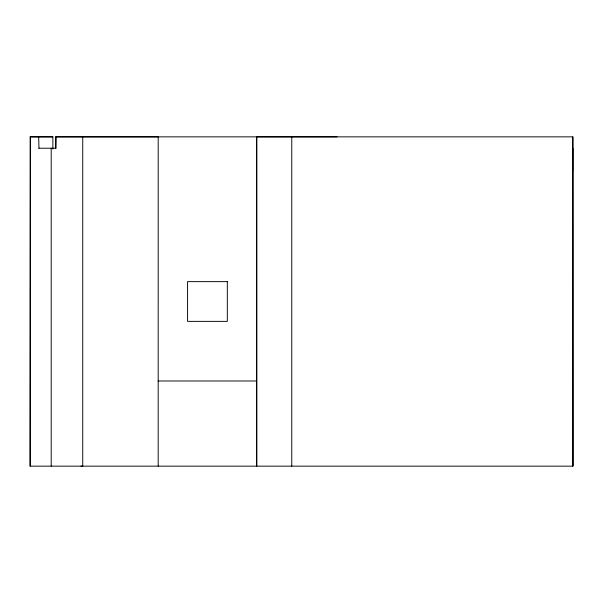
<?xml version="1.0" encoding="UTF-8"?>
<svg xmlns="http://www.w3.org/2000/svg" width="603" height="603" viewBox="0 0 603 603"><rect width="100%" height="100%" fill="white"/><g stroke="black" fill="none" stroke-linecap="round" stroke-linejoin="round"><path stroke-width="0.9" d="M158.182 466.149L158.19 136.851L55.793 136.851L55.793 148.21L56.004 136.851M256.712 136.851L256.712 466.149L256.712 136.851L572.85 136.851L572.85 466.149L30.15 466.149L30.15 136.851L52.868 136.851M572.646 170.913L572.707 148.142L572.699 193.623M572.85 136.851L572.842 466.149L572.714 193.623M337.092 136.851L55.793 136.851M30.15 466.149L30.451 136.851M38.675 136.851L38.969 148.21M30.15 136.851L52.868 136.851L52.868 149.084M38.758 148.21L56.004 148.21M158.182 380.983L256.667 380.983M80.923 466.149L82.762 466.149M291.762 136.851L291.762 466.149M82.732 136.851L82.732 466.149M51.202 148.21L51.202 466.149M227.316 281.631L187.571 281.631L187.571 321.369L227.316 321.369L227.316 281.631"/></g></svg>
